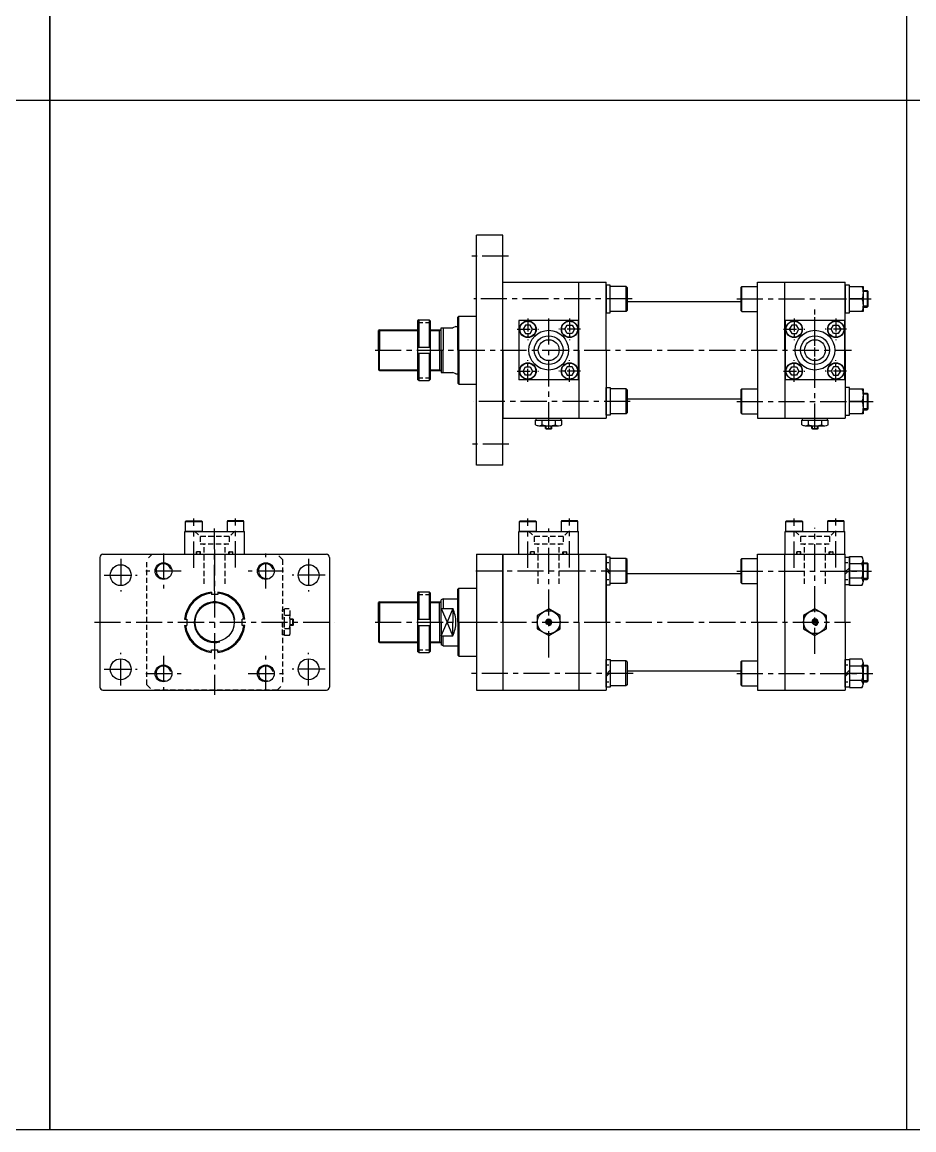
# Model space of a CAD drawing. Extents: x -819 to 9283, y 0 to 5329.
# Drawn here: x 2587 to 3441, y 3208 to 4268 of the extents above; entities that cross this region are included whole.
import ezdxf

# ---------------------------------------------------------------- set-up
doc = ezdxf.new("R2010")
doc.units = 0
doc.header["$LTSCALE"] = 10
doc.header["$MEASUREMENT"] = 0
for name, pattern in [('CENTER', [2, 1.25, -0.25, 0.25, -0.25]), ('CENTERX2', [4, 2.5, -0.5, 0.5, -0.5]), ('HIDDEN', [0.375, 0.25, -0.125]), ('HIDDENX2', [0.75, 0.5, -0.25])]:
    doc.linetypes.add(name, pattern=pattern)
doc.layers.get('0').update_dxf_attribs({"linetype": 'CONTINUOUS'})
doc.layers.get('DEFPOINTS').update_dxf_attribs({"linetype": 'CONTINUOUS'})
for name, color, linetype in [('CEN', 1, 'CENTERX2'), ('CENTER', 1, 'CENTER'), ('DIM', 2, 'CONTINUOUS'), ('HID', 2, 'HIDDENX2'), ('HIDDEN', 2, 'HIDDEN'), ('ML', 7, 'CONTINUOUS')]:
    doc.layers.add(name, color=color, linetype=linetype)

msp = doc.modelspace()

# ---------------------------------------------------------------- linework, layer by layer
for p, q in [((2613, 3208.2), (2613, 5328.6)), ((3434, 3208.2), (3434, 5328.6)), ((2613, 5178.6), (2613, 3208.2)), ((5585.1, 4193.4), (0, 4193.4)), ((3087.9, 3879.6), (3088.4, 3879.1)), ((3087.9, 3879.6), (3093.9, 3879.6)), ((3088.4, 3879.1), (3093.4, 3879.1)), ((3093.9, 3879.6), (3093.4, 3879.1)), ((3342.9, 3879.6), (3343.4, 3879.1)), ((3342.9, 3879.6), (3348.9, 3879.6)), ((3343.4, 3879.1), (3348.4, 3879.1)), ((3348.9, 3879.6), (3348.4, 3879.1)), ((5585.1, 3208.2), (0, 3208.2))]:
    msp.add_line(p, q)
at = {"color": 7, "linetype": 'Continuous'}
for p, q in [((3078.2, 3883.1), (3078.2, 3887.5)), ((3078.2, 3887.5), (3090.9, 3887.5)), ((3078.9, 3889.5), (3102.9, 3889.5)), ((3078.9, 3887.5), (3078.9, 3889.5)), ((3081.4, 3882.1), (3100.4, 3882.1)), ((3084.6, 3883.1), (3084.6, 3887.5)), ((3088.4, 3879.1), (3088.4, 3882.1)), ((3090.9, 3889.5), (3098.4, 3889.5)), ((3090.9, 3887.5), (3103.6, 3887.5)), ((3093.4, 3879.1), (3093.4, 3882.1)), ((3097.3, 3883.1), (3097.3, 3887.5)), ((3102.9, 3887.5), (3102.9, 3889.5)), ((3103.6, 3883.1), (3103.6, 3887.5)), ((3333.2, 3883.1), (3333.2, 3887.5)), ((3333.2, 3887.5), (3345.9, 3887.5)), ((3333.9, 3889.5), (3357.9, 3889.5)), ((3333.9, 3887.5), (3333.9, 3889.5)), ((3336.4, 3882.1), (3355.4, 3882.1)), ((3339.6, 3883.1), (3339.6, 3887.5)), ((3343.4, 3879.1), (3343.4, 3882.1)), ((3345.9, 3889.5), (3353.4, 3889.5)), ((3345.9, 3887.5), (3358.6, 3887.5)), ((3348.4, 3879.1), (3348.4, 3882.1)), ((3352.3, 3883.1), (3352.3, 3887.5)), ((3357.9, 3887.5), (3357.9, 3889.5)), ((3358.6, 3883.1), (3358.6, 3887.5))]:
    msp.add_line(p, q, dxfattribs=at)
at = {"color": 3}
for p, q in [((3087.9, 3879.6), (3087.9, 3882.1)), ((3093.9, 3879.6), (3093.9, 3882.1)), ((3342.9, 3879.6), (3342.9, 3882.1)), ((3348.9, 3879.6), (3348.9, 3882.1))]:
    msp.add_line(p, q, dxfattribs=at)
at = {"color": 7, "linetype": 'Continuous'}
for points in [[(3079.9, 3687.8), (3090.9, 3681.4), (3101.9, 3687.8), (3101.9, 3700.5), (3090.9, 3706.8), (3079.9, 3700.5)], [(3334.9, 3687.8), (3345.9, 3681.5), (3356.9, 3687.8), (3356.9, 3700.5), (3345.9, 3706.9), (3334.9, 3700.5)], [(3090.1, 3695.6), (3089.2, 3694.1), (3090.1, 3692.6), (3091.8, 3692.6), (3092.7, 3694.1), (3091.8, 3695.6)], [(3345.1, 3695.7), (3344.2, 3694.2), (3345.1, 3692.7), (3346.8, 3692.7), (3347.7, 3694.2), (3346.8, 3695.7)]]:
    msp.add_lwpolyline(points, close=True, dxfattribs=at)
for centre, radius in [((3090.9, 3694.1), 11), ((3345.9, 3694.2), 11), ((3090.9, 3694.1), 2.5), ((3345.9, 3694.2), 2.5)]:
    msp.add_circle(centre, radius, dxfattribs=at)
for centre, radius, start, end in [((3081.4, 3887.8), 5.62, 235.6158, 270), ((3081.4, 3887.8), 5.62, 235.6158, 304.3842), ((3090.9, 3903.1), 21, 252.412, 270), ((3090.9, 3903.1), 21, 270, 287.588), ((3100.4, 3887.8), 5.62, 235.6158, 304.3842), ((3336.4, 3887.8), 5.62, 235.6158, 270), ((3336.4, 3887.8), 5.62, 235.6158, 304.3842), ((3345.9, 3903.1), 21, 252.412, 270), ((3345.9, 3903.1), 21, 270, 287.588), ((3355.4, 3887.8), 5.62, 235.6158, 304.3842)]:
    msp.add_arc(centre, radius, start, end, dxfattribs=at)
at = {"layer": 'CEN'}
for p, q in [((3052.3, 4044.5), (3016.4, 4044.5)), ((3170.8, 4003.5), (3019.2, 4003.5)), ((3271, 4003.5), (3399.6, 4003.5)), ((3271, 4003.5), (3399.6, 4003.5)), ((3345.9, 3878.5), (3345.9, 3993.4)), ((3090.9, 3879.8), (3090.9, 3986.1)), ((3345.9, 3922), (3345.9, 3986.1)), ((3345.9, 3954.5), (3345.9, 3954.6)), ((2924.7, 3954.5), (3381, 3954.5)), ((3345.9, 3954.5), (3345.9, 3954.4)), ((3169, 3905.5), (3018.9, 3905.5)), ((3271, 3905.5), (3401.5, 3905.5)), ((3052.8, 3864.5), (3015.3, 3864.5)), ((2751, 3746.3), (2751, 3793.4)), ((2791, 3746.6), (2791, 3793.4)), ((3070.9, 3746.3), (3070.9, 3793.4)), ((3110.9, 3746.6), (3110.9, 3793.4)), ((3325.9, 3746.3), (3325.9, 3793.4)), ((3365.9, 3746.6), (3365.9, 3793.4)), ((2771, 3724.1), (2771, 3783.9)), ((3090.9, 3660.4), (3090.9, 3783.9)), ((3345.9, 3663.7), (3345.9, 3784.5)), ((2771, 3763.7), (2771, 3624.5)), ((2681, 3754.8), (2681, 3723.4)), ((2722, 3760), (2722, 3726.3)), ((2820, 3726.3), (2820, 3760)), ((2861, 3754.8), (2861, 3723.4)), ((2738.9, 3743.1), (2705.2, 3743.1)), ((2836.9, 3743.1), (2803.2, 3743.1)), ((3166, 3743.1), (3017.4, 3743.1)), ((3271, 3743.1), (3399.9, 3743.1)), ((2665.3, 3739.1), (2696.7, 3739.1)), ((2876.7, 3739.1), (2845.3, 3739.1)), ((2655.8, 3694.1), (2885.9, 3694.1)), ((2924.7, 3694.1), (3380, 3694.1)), ((3016.9, 3694.1), (3053, 3694.1)), ((3345.9, 3694.1), (3345.9, 3694.2)), ((3345.9, 3694.1), (3345.9, 3694)), ((2681, 3633.4), (2681, 3664.8)), ((2722, 3662), (2722, 3628.3)), ((2820, 3628.3), (2820, 3662)), ((2861, 3633.4), (2861, 3664.8)), ((2665.3, 3649.1), (2696.7, 3649.1)), ((2876.7, 3649.1), (2845.3, 3649.1)), ((2705.2, 3645.1), (2738.9, 3645.1)), ((2803.2, 3645.1), (2836.9, 3645.1)), ((3171.7, 3645.1), (3017, 3645.1)), ((3271, 3645.1), (3401.4, 3645.1))]:
    msp.add_line(p, q, dxfattribs=at)
at = {"layer": 'CENTER'}
for p, q in [((3392, 4003.5), (3378.8, 4003.5)), ((3070.9, 3984.8), (3070.9, 3964.2)), ((3110.9, 3984.8), (3110.9, 3964.2)), ((3325.9, 3984.8), (3325.9, 3964.2)), ((3365.9, 3984.8), (3365.9, 3964.2)), ((3060.6, 3974.5), (3081.2, 3974.5)), ((3121.2, 3974.5), (3100.6, 3974.5)), ((3315.6, 3974.5), (3336.2, 3974.5)), ((3376.2, 3974.5), (3355.6, 3974.5)), ((3070.9, 3924.2), (3070.9, 3944.8)), ((3110.9, 3924.2), (3110.9, 3944.8)), ((3325.9, 3924.2), (3325.9, 3944.8)), ((3365.9, 3924.2), (3365.9, 3944.8)), ((3060.6, 3934.5), (3081.2, 3934.5)), ((3121.2, 3934.5), (3100.6, 3934.5)), ((3315.6, 3934.5), (3336.2, 3934.5)), ((3376.2, 3934.5), (3355.6, 3934.5)), ((3392, 3905.5), (3378.8, 3905.5)), ((3145.8, 3743.1), (3150, 3743.1)), ((3374.8, 3743.1), (3379, 3743.1)), ((3392, 3743.1), (3378.8, 3743.1)), ((3145.8, 3645.1), (3150, 3645.1)), ((3374.8, 3645.1), (3379, 3645.1)), ((3392, 3645.1), (3378.8, 3645.1))]:
    msp.add_line(p, q, dxfattribs=at)
at = {"layer": 'DEFPOINTS', "color": 0, "linetype": 'ByBlock'}
msp.add_point((2987.9, 3672.6), dxfattribs=at)
at = {"layer": 'DIM'}
for centre in [(3090.9, 3694.1), (3345.9, 3694.2)]:
    msp.add_arc(centre, 3, 270, 180, dxfattribs=at)
at = {"layer": 'HID'}
for p, q in [((2965.4, 3981), (2977.4, 3981)), ((2965.4, 3928), (2977.4, 3928)), ((2752, 3781.1), (2757.2, 3776)), ((2784.9, 3776), (2757.2, 3776)), ((2757.2, 3776), (2757.2, 3769.1)), ((2790, 3781.1), (2784.9, 3776)), ((2784.9, 3776), (2784.9, 3769.1)), ((3071.9, 3781.1), (3077.1, 3776)), ((3104.8, 3776), (3077.1, 3776)), ((3077.1, 3776), (3077.1, 3769.1)), ((3109.9, 3781.1), (3104.8, 3776)), ((3104.8, 3776), (3104.8, 3769.1)), ((3326.9, 3781.1), (3332.1, 3776)), ((3359.8, 3776), (3332.1, 3776)), ((3332.1, 3776), (3332.1, 3769.1)), ((3364.9, 3781.1), (3359.8, 3776)), ((3359.8, 3776), (3359.8, 3769.1)), ((2757.2, 3769.1), (2784.9, 3769.1)), ((2761, 3730.8), (2761, 3769.1)), ((2781, 3730.8), (2781, 3769.1)), ((3077.1, 3769.1), (3104.8, 3769.1)), ((3080.9, 3730.8), (3080.9, 3769.1)), ((3100.9, 3730.8), (3100.9, 3769.1)), ((3332.1, 3769.1), (3359.8, 3769.1)), ((3335.9, 3730.8), (3335.9, 3769.1)), ((3355.9, 3730.8), (3355.9, 3769.1)), ((2706, 3634.2), (2706, 3754.1)), ((2711.1, 3759.1), (2831, 3759.1)), ((2757.5, 3761.5), (2753.5, 3761.5)), ((2753.5, 3759.1), (2753.5, 3761.5)), ((2757.5, 3759.1), (2757.5, 3761.5)), ((2784.5, 3761.5), (2788.5, 3761.5)), ((2784.5, 3759.1), (2784.5, 3761.5)), ((2788.5, 3759.1), (2788.5, 3761.5)), ((2836, 3754.1), (2836, 3634.2)), ((3077.4, 3761.5), (3073.4, 3761.5)), ((3073.4, 3759.1), (3073.4, 3761.5)), ((3077.4, 3759.1), (3077.4, 3761.5)), ((3104.4, 3759.1), (3104.4, 3761.5)), ((3104.4, 3761.5), (3108.4, 3761.5)), ((3108.4, 3759.1), (3108.4, 3761.5)), ((3332.4, 3761.5), (3328.4, 3761.5)), ((3328.4, 3759.1), (3328.4, 3761.5)), ((3332.4, 3759.1), (3332.4, 3761.5)), ((3359.4, 3761.5), (3363.4, 3761.5)), ((3359.4, 3759.1), (3359.4, 3761.5)), ((3363.4, 3759.1), (3363.4, 3761.5)), ((2965.4, 3720.6), (2977.4, 3720.6)), ((2836, 3682.1), (2836, 3706.1)), ((2838, 3706.1), (2836, 3706.1)), ((2842.4, 3706.8), (2838, 3706.8)), ((2838, 3694.1), (2838, 3706.8)), ((2842.4, 3700.5), (2838, 3700.5)), ((2843.4, 3684.6), (2843.4, 3703.6)), ((2838, 3681.4), (2838, 3694.1)), ((2845.9, 3697.1), (2843.4, 3697.1)), ((2846.4, 3696.6), (2843.4, 3696.6)), ((2846.4, 3691.6), (2843.4, 3691.6)), ((2845.9, 3691.1), (2843.4, 3691.1)), ((2845.9, 3691.1), (2845.9, 3697.1)), ((2845.9, 3697.1), (2846.4, 3696.6)), ((2845.9, 3691.1), (2846.4, 3691.6)), ((2846.4, 3691.6), (2846.4, 3696.6)), ((2838, 3682.1), (2836, 3682.1)), ((2842.4, 3687.8), (2838, 3687.8)), ((2842.4, 3681.4), (2838, 3681.4)), ((2965.4, 3667.6), (2977.4, 3667.6)), ((2831, 3629.1), (2711.1, 3629.1))]:
    msp.add_line(p, q, dxfattribs=at)
for centre, radius, start, end in [((2771, 3694.1), 88.4, 132.6847, 137.3153), ((2754.7, 3760.3), 1.2, 90, 270), ((2756.1, 3760.3), 1.2, 270, 90), ((2785.9, 3760.3), 1.2, 90, 270), ((2787.3, 3760.3), 1.2, 270, 90), ((2771, 3694.1), 88.4, 42.6847, 47.3153), ((3074.6, 3760.3), 1.2, 90, 270), ((3076, 3760.3), 1.2, 270, 90), ((3105.8, 3760.3), 1.2, 90, 270), ((3107.2, 3760.3), 1.2, 270, 90), ((3329.6, 3760.3), 1.2, 90, 270), ((3331, 3760.3), 1.2, 270, 90), ((3360.8, 3760.3), 1.2, 90, 270), ((3362.2, 3760.3), 1.2, 270, 90), ((2837.8, 3703.6), 5.62, 325.6158, 34.3842), ((2822.4, 3694.1), 21, 0, 17.588), ((2822.4, 3694.1), 21, 342.412, 0), ((2837.8, 3684.6), 5.62, 325.6158, 34.3842), ((2837.8, 3684.6), 5.62, 325.6158, 0), ((2771, 3694.1), 88.4, 222.6847, 227.3153), ((2771, 3694.1), 88.4, 312.6847, 317.3153)]:
    msp.add_arc(centre, radius, start, end, dxfattribs=at)
at = {"layer": 'HIDDEN'}
for p, q in [((3145.9, 3751.2), (3149.9, 3751.2)), ((3374.9, 3751.2), (3378.9, 3751.2)), ((3145.9, 3735), (3149.9, 3735)), ((3374.9, 3735), (3378.9, 3735)), ((3145.9, 3653.2), (3149.9, 3653.2)), ((3374.9, 3653.2), (3378.9, 3653.2)), ((3145.9, 3637), (3149.9, 3637)), ((3374.9, 3637), (3378.9, 3637))]:
    msp.add_line(p, q, dxfattribs=at)
at = {"layer": 'ML'}
for p, q in [((3046.9, 4064.5), (3021.9, 4064.5)), ((3021.9, 3844.5), (3021.9, 4064.5)), ((3046.9, 3844.5), (3046.9, 4064.5)), ((3046.9, 4019.5), (3145.9, 4019.5)), ((3046.9, 3954.5), (3046.9, 4019.5)), ((3046.9, 4019.5), (3145.9, 4019.5)), ((3119.9, 3954.5), (3119.9, 4019.5)), ((3145.9, 3954.5), (3145.9, 4019.5)), ((3290.9, 3954.5), (3290.9, 4019.5)), ((3290.9, 4019.5), (3374.9, 4019.5)), ((3316.9, 3954.5), (3316.9, 4019.5)), ((3374.9, 3954.5), (3374.9, 4019.5)), ((3149.9, 4016.8), (3145.9, 4016.8)), ((3145.9, 4016.8), (3145.9, 3990.2)), ((3149.9, 3990.2), (3149.9, 4016.8)), ((3165, 4015.5), (3150, 4015.5)), ((3165, 3991.5), (3165, 4015.5)), ((3166, 4014.5), (3165, 4015.5)), ((3166, 4014.5), (3166, 3992.5)), ((3274.9, 4014.5), (3275.9, 4015.5)), ((3274.9, 4014.5), (3274.9, 3992.5)), ((3275.9, 4015.5), (3290.9, 4015.5)), ((3275.9, 3991.5), (3275.9, 4015.5)), ((3378.9, 4016.8), (3374.9, 4016.8)), ((3374.9, 4016.8), (3374.9, 3990.2)), ((3378.9, 3990.2), (3378.9, 4016.8)), ((3391.9, 4011.5), (3395.9, 4011.5)), ((3395.9, 4011.5), (3396.9, 4010.5)), ((3395.9, 4011.5), (3395.9, 3995.5)), ((3396.9, 3996.5), (3396.9, 4010.5)), ((3166, 4001), (3274.9, 4001)), ((3378.9, 4003.5), (3390.8, 4003.5)), ((3003.9, 3986), (3004.9, 3987)), ((3004.9, 3954.5), (3004.9, 3987)), ((3004.9, 3987), (3021.9, 3987)), ((3145.9, 3990.2), (3149.9, 3990.2)), ((3165, 3991.5), (3150, 3991.5)), ((3166, 3992.5), (3165, 3991.5)), ((3274.9, 3992.5), (3275.9, 3991.5)), ((3275.9, 3991.5), (3290.9, 3991.5)), ((3374.9, 3990.2), (3378.9, 3990.2)), ((3391.9, 3995.5), (3395.9, 3995.5)), ((3396.9, 3996.5), (3395.9, 3995.5)), ((2966.4, 3983.5), (2965.4, 3982.5)), ((2965.4, 3982.5), (2965.4, 3926.5)), ((2966.4, 3983.5), (2976.4, 3983.5)), ((2966.4, 3983.5), (2966.4, 3957.5)), ((2976.4, 3983.5), (2977.4, 3982.5)), ((2976.4, 3983.5), (2976.4, 3957.5)), ((2977.4, 3982.5), (2977.4, 3926.5)), ((2987.9, 3954.5), (2987.9, 3976)), ((2987.9, 3976), (2999, 3976)), ((2989.9, 3976), (2989.9, 3954.5)), ((3002, 3977), (2999, 3976)), ((3002, 3977), (3003.9, 3977)), ((3003.9, 3954.5), (3003.9, 3986)), ((3119.4, 3983), (3062.4, 3983)), ((3062.4, 3983), (3062.4, 3926)), ((3119.4, 3926), (3119.4, 3983)), ((3317.4, 3983), (3317.4, 3926)), ((3374.4, 3983), (3317.4, 3983)), ((3374.4, 3926), (3374.4, 3983)), ((2928.7, 3974), (2927.9, 3973.3)), ((2927.9, 3954.5), (2927.9, 3973.3)), ((2928.7, 3974), (2928.7, 3954.5)), ((2928.7, 3974), (2965.4, 3974)), ((2977.4, 3974), (2987.9, 3974)), ((2986.2, 3954.5), (2986.2, 3974)), ((2965.4, 3957.5), (2977.4, 3957.5)), ((2927.9, 3954.5), (2927.9, 3935.8)), ((2928.7, 3935), (2928.7, 3954.5)), ((2965.4, 3951.5), (2977.4, 3951.5)), ((2966.4, 3951.5), (2966.4, 3925.5)), ((2976.4, 3951.5), (2976.4, 3925.5)), ((2986.2, 3954.5), (2986.2, 3935)), ((2987.9, 3954.5), (2987.9, 3933)), ((2989.9, 3933), (2989.9, 3954.5)), ((3003.9, 3954.5), (3003.9, 3923)), ((3004.9, 3954.5), (3004.9, 3922)), ((3046.9, 3954.5), (3046.9, 3889.5)), ((3119.9, 3954.5), (3119.9, 3889.5)), ((3145.9, 3954.5), (3145.9, 3889.5)), ((3290.9, 3954.5), (3290.9, 3889.5)), ((3316.9, 3954.5), (3316.9, 3889.5)), ((3374.9, 3954.5), (3374.9, 3889.5)), ((2928.7, 3935), (2927.9, 3935.8)), ((2928.7, 3935), (2965.4, 3935)), ((2977.4, 3935), (2987.9, 3935)), ((2966.4, 3925.5), (2965.4, 3926.5)), ((2966.4, 3925.5), (2976.4, 3925.5)), ((2976.4, 3925.5), (2977.4, 3926.5)), ((2987.9, 3933), (2999, 3933)), ((3002, 3932), (2999, 3933)), ((3002, 3932), (3003.9, 3932)), ((3002, 3932), (3003.9, 3932)), ((3003.9, 3923), (3004.9, 3922)), ((3119.4, 3926), (3062.4, 3926)), ((3374.4, 3926), (3317.4, 3926)), ((3004.9, 3922), (3021.9, 3922)), ((3145.9, 3918.8), (3149.9, 3918.8)), ((3145.9, 3892.2), (3145.9, 3918.8)), ((3149.9, 3918.8), (3149.9, 3892.2)), ((3165, 3917.5), (3150, 3917.5)), ((3165, 3893.5), (3165, 3917.5)), ((3166, 3916.5), (3165, 3917.5)), ((3166, 3916.5), (3166, 3894.5)), ((3274.9, 3916.5), (3275.9, 3917.5)), ((3274.9, 3916.5), (3274.9, 3894.5)), ((3275.9, 3917.5), (3290.9, 3917.5)), ((3275.9, 3893.5), (3275.9, 3917.5)), ((3378.9, 3918.8), (3374.9, 3918.8)), ((3374.9, 3918.8), (3374.9, 3892.2)), ((3378.9, 3892.2), (3378.9, 3918.8)), ((3391.9, 3913.5), (3395.9, 3913.5)), ((3395.9, 3913.5), (3395.9, 3897.5)), ((3395.9, 3913.5), (3396.9, 3912.5)), ((3396.9, 3898.5), (3396.9, 3912.5)), ((3166, 3908), (3274.9, 3908)), ((3378.9, 3905.5), (3390.8, 3905.5)), ((3149.9, 3892.2), (3145.9, 3892.2)), ((3165, 3893.5), (3150, 3893.5)), ((3166, 3894.5), (3165, 3893.5)), ((3274.9, 3894.5), (3275.9, 3893.5)), ((3275.9, 3893.5), (3290.9, 3893.5)), ((3374.9, 3892.2), (3378.9, 3892.2)), ((3391.9, 3897.5), (3395.9, 3897.5)), ((3396.9, 3898.5), (3395.9, 3897.5)), ((3046.9, 3889.5), (3145.9, 3889.5)), ((3046.9, 3889.5), (3145.9, 3889.5)), ((3290.9, 3889.5), (3374.9, 3889.5)), ((3046.9, 3844.5), (3021.9, 3844.5)), ((2743, 3790.5), (2743.4, 3791.1)), ((2743, 3790.5), (2759, 3790.5)), ((2743, 3781.1), (2743, 3790.5)), ((2743.4, 3791.1), (2758.7, 3791.1)), ((2758.7, 3791.1), (2759, 3790.5)), ((2759, 3790.5), (2759, 3781.1)), ((2783.4, 3791.1), (2783, 3790.5)), ((2799, 3790.5), (2783, 3790.5)), ((2783, 3790.5), (2783, 3781.1)), ((2798.7, 3791.1), (2783.4, 3791.1)), ((2799, 3790.5), (2798.7, 3791.1)), ((2799, 3781.1), (2799, 3790.5)), ((3062.9, 3790.5), (3063.3, 3791.1)), ((3062.9, 3781.1), (3062.9, 3790.5)), ((3062.9, 3790.5), (3078.9, 3790.5)), ((3063.3, 3791.1), (3078.6, 3791.1)), ((3078.6, 3791.1), (3078.9, 3790.5)), ((3078.9, 3790.5), (3078.9, 3781.1)), ((3103.3, 3791.1), (3102.9, 3790.5)), ((3118.9, 3790.5), (3102.9, 3790.5)), ((3102.9, 3790.5), (3102.9, 3781.1)), ((3118.6, 3791.1), (3103.3, 3791.1)), ((3118.9, 3790.5), (3118.6, 3791.1)), ((3118.9, 3781.1), (3118.9, 3790.5)), ((3317.9, 3790.5), (3318.3, 3791.1)), ((3317.9, 3790.5), (3333.9, 3790.5)), ((3317.9, 3781.1), (3317.9, 3790.5)), ((3318.3, 3791.1), (3333.6, 3791.1)), ((3333.6, 3791.1), (3333.9, 3790.5)), ((3333.9, 3790.5), (3333.9, 3781.1)), ((3358.3, 3791.1), (3357.9, 3790.5)), ((3373.9, 3790.5), (3357.9, 3790.5)), ((3357.9, 3790.5), (3357.9, 3781.1)), ((3373.6, 3791.1), (3358.3, 3791.1)), ((3373.9, 3790.5), (3373.6, 3791.1)), ((3373.9, 3781.1), (3373.9, 3790.5)), ((2742.5, 3781.1), (2799.5, 3781.1)), ((2742.5, 3759.1), (2742.5, 3781.1)), ((2759, 3781.1), (2743, 3781.1)), ((2799.5, 3759.1), (2799.5, 3781.1)), ((3062.4, 3781.1), (3119.4, 3781.1)), ((3062.4, 3759.1), (3062.4, 3781.1)), ((3078.9, 3781.1), (3062.9, 3781.1)), ((3119.4, 3759.1), (3119.4, 3781.1)), ((3317.4, 3781.1), (3374.4, 3781.1)), ((3317.4, 3759.1), (3317.4, 3781.1)), ((3333.9, 3781.1), (3317.9, 3781.1)), ((3374.4, 3759.1), (3374.4, 3781.1)), ((2661, 3756.1), (2661, 3632.1)), ((2664, 3759.1), (2878, 3759.1)), ((2881, 3756.1), (2881, 3632.1)), ((3021.9, 3759.1), (3145.9, 3759.1)), ((3021.9, 3759.1), (3021.9, 3629.1)), ((3021.9, 3759.1), (3046.9, 3759.1)), ((3046.9, 3694.1), (3046.9, 3759.1)), ((3046.9, 3759.1), (3046.9, 3629.1)), ((3119.9, 3694.1), (3119.9, 3759.1)), ((3145.9, 3694.1), (3145.9, 3759.1)), ((3145.9, 3755.1), (3145.9, 3633.1)), ((3164.9, 3755.1), (3149.9, 3755.1)), ((3164.9, 3755.1), (3164.9, 3731.1)), ((3165.9, 3754.1), (3164.9, 3755.1)), ((3165.9, 3732.1), (3165.9, 3754.1)), ((3274.9, 3754.1), (3275.9, 3755.1)), ((3274.9, 3754.1), (3274.9, 3732.1)), ((3275.9, 3755.1), (3290.9, 3755.1)), ((3275.9, 3731.1), (3275.9, 3755.1)), ((3290.9, 3694.1), (3290.9, 3759.1)), ((3290.9, 3759.1), (3374.9, 3759.1)), ((3316.9, 3694.1), (3316.9, 3759.1)), ((3374.9, 3694.1), (3374.9, 3759.1)), ((3378.9, 3757), (3390.8, 3757)), ((3378.9, 3729.3), (3378.9, 3757)), ((3391.9, 3753.5), (3391.9, 3732.7)), ((3145.9, 3746.2), (3149.9, 3742.2)), ((3145.9, 3744), (3149.9, 3740)), ((3374.9, 3742.2), (3378.9, 3746.2)), ((3374.9, 3740), (3378.9, 3744)), ((3390.8, 3750), (3378.9, 3750)), ((3391.9, 3751.1), (3395.9, 3751.1)), ((3395.9, 3751.1), (3396.9, 3750.1)), ((3395.9, 3751.1), (3395.9, 3735.1)), ((3396.9, 3736.1), (3396.9, 3750.1)), ((3165.9, 3732.1), (3164.9, 3731.1)), ((3165.9, 3740.6), (3274.9, 3740.6)), ((3274.9, 3732.1), (3275.9, 3731.1)), ((3390.8, 3736.2), (3378.9, 3736.2)), ((3391.9, 3735.1), (3395.9, 3735.1)), ((3396.9, 3736.1), (3395.9, 3735.1)), ((2768, 3723), (2768, 3720.6)), ((2774, 3723), (2774, 3720.6)), ((2966.4, 3723.1), (2965.4, 3722.1)), ((2965.4, 3722.1), (2965.4, 3666.1)), ((2966.4, 3723.1), (2976.4, 3723.1)), ((2966.4, 3723.1), (2966.4, 3697.1)), ((2976.4, 3723.1), (2977.4, 3722.1)), ((2976.4, 3723.1), (2976.4, 3697.1)), ((2977.4, 3722.1), (2977.4, 3666.1)), ((3003.9, 3725.6), (3004.9, 3726.6)), ((3003.9, 3694.1), (3003.9, 3725.6)), ((3004.9, 3694.1), (3004.9, 3726.6)), ((3004.9, 3726.6), (3021.9, 3726.6)), ((3164.9, 3731.1), (3149.9, 3731.1)), ((3275.9, 3731.1), (3290.9, 3731.1)), ((3390.8, 3729.3), (3378.9, 3729.3)), ((2774, 3720.6), (2768, 3720.6)), ((2928.7, 3713.6), (2927.9, 3712.9)), ((2927.9, 3694.1), (2927.9, 3712.9)), ((2928.7, 3713.6), (2965.4, 3713.6)), ((2928.7, 3713.6), (2928.7, 3694.1)), ((2977.4, 3713.6), (2987.9, 3713.6)), ((2986.2, 3694.1), (2986.2, 3713.6)), ((2989.9, 3716.6), (2987.9, 3715.6)), ((2987.9, 3694.1), (2987.9, 3715.6)), ((2989.9, 3716.6), (2989.9, 3707.2)), ((2989.9, 3716.6), (3003.9, 3716.6)), ((2987.9, 3707.2), (2999, 3707.2)), ((2999, 3707.2), (2999, 3694.1)), ((2742.2, 3697.1), (2744.5, 3697.1)), ((2742.2, 3691.1), (2744.5, 3691.1)), ((2744.5, 3697.1), (2744.5, 3691.1)), ((2799.9, 3697.1), (2797.5, 3697.1)), ((2797.5, 3691.1), (2797.5, 3697.1)), ((2799.9, 3691.1), (2797.5, 3691.1)), ((2927.9, 3694.1), (2927.9, 3675.4)), ((2928.7, 3674.6), (2928.7, 3694.1)), ((2965.4, 3697.1), (2977.4, 3697.1)), ((2965.4, 3691.1), (2977.4, 3691.1)), ((2966.4, 3691.1), (2966.4, 3665.1)), ((2976.4, 3691.1), (2976.4, 3665.1)), ((2986.2, 3694.1), (2986.2, 3674.6)), ((2987.9, 3694.1), (2987.9, 3672.6)), ((2999, 3681), (2999, 3694.1)), ((3003.9, 3694.1), (3003.9, 3662.6)), ((3004.9, 3694.1), (3004.9, 3661.6)), ((3046.9, 3694.1), (3046.9, 3629.1)), ((3119.9, 3694.1), (3119.9, 3629.1)), ((3145.9, 3694.1), (3145.9, 3629.1)), ((3290.9, 3694.1), (3290.9, 3629.1)), ((3316.9, 3694.1), (3316.9, 3629.1)), ((3374.9, 3694.1), (3374.9, 3629.1)), ((2987.9, 3681), (2999, 3681)), ((2989.9, 3671.6), (2989.9, 3681)), ((2928.7, 3674.6), (2927.9, 3675.4)), ((2928.7, 3674.6), (2965.4, 3674.6)), ((2977.4, 3674.6), (2987.9, 3674.6)), ((2989.9, 3671.6), (2987.9, 3672.6)), ((2989.9, 3671.6), (3003.9, 3671.6)), ((2768, 3665.3), (2768, 3667.6)), ((2768, 3667.6), (2774, 3667.6)), ((2774, 3665.3), (2774, 3667.6)), ((2774, 3666.3), (2774, 3665.3)), ((2966.4, 3665.1), (2965.4, 3666.1)), ((2966.4, 3665.1), (2976.4, 3665.1)), ((2976.4, 3665.1), (2977.4, 3666.1)), ((3003.9, 3662.6), (3004.9, 3661.6)), ((3004.9, 3661.6), (3021.9, 3661.6)), ((3378.9, 3659), (3390.8, 3659)), ((3145.9, 3644.2), (3149.9, 3648.2)), ((3164.9, 3657.1), (3149.9, 3657.1)), ((3164.9, 3633.1), (3164.9, 3657.1)), ((3165.9, 3656.1), (3164.9, 3657.1)), ((3165.9, 3656.1), (3165.9, 3634.1)), ((3166, 3647.6), (3274.9, 3647.6)), ((3274.9, 3656.1), (3275.9, 3657.1)), ((3274.9, 3656.1), (3274.9, 3634.1)), ((3275.9, 3657.1), (3290.9, 3657.1)), ((3275.9, 3633.1), (3275.9, 3657.1)), ((3374.9, 3644.2), (3378.9, 3648.2)), ((3390.8, 3652), (3378.9, 3652)), ((3391.9, 3655.5), (3391.9, 3634.7)), ((3391.9, 3653.1), (3395.9, 3653.1)), ((3395.9, 3653.1), (3395.9, 3637.1)), ((3395.9, 3653.1), (3396.9, 3652.1)), ((3396.9, 3638.1), (3396.9, 3652.1)), ((3145.9, 3642), (3149.9, 3646)), ((3374.9, 3642), (3378.9, 3646)), ((3390.8, 3638.2), (3378.9, 3638.2)), ((3391.9, 3637.1), (3395.9, 3637.1)), ((3396.9, 3638.1), (3395.9, 3637.1)), ((2664, 3629.1), (2878, 3629.1)), ((3021.9, 3629.1), (3145.9, 3629.1)), ((3021.9, 3629.1), (3046.9, 3629.1)), ((3164.9, 3633.1), (3149.9, 3633.1)), ((3165.9, 3634.1), (3164.9, 3633.1)), ((3274.9, 3634.1), (3275.9, 3633.1)), ((3275.9, 3633.1), (3290.9, 3633.1)), ((3290.9, 3629.1), (3374.9, 3629.1)), ((3390.8, 3631.3), (3378.9, 3631.3))]:
    msp.add_line(p, q, dxfattribs=at)
at = {"layer": 'ML', "color": 2}
for p, q in [((3396.9, 4010.5), (3391.9, 4010.5)), ((3396.9, 3996.5), (3391.9, 3996.5)), ((2927.9, 3973.3), (2965.4, 3973.3)), ((2977.4, 3973.3), (2986.2, 3973.3)), ((2986.2, 3973.3), (2987.5, 3974)), ((2927.9, 3935.8), (2965.4, 3935.8)), ((2977.4, 3935.8), (2986.2, 3935.8)), ((2986.2, 3935.8), (2987.5, 3935)), ((2986.2, 3935.8), (2987.5, 3935)), ((3396.9, 3912.5), (3391.9, 3912.5)), ((3396.9, 3898.5), (3391.9, 3898.5)), ((3396.9, 3750.1), (3391.9, 3750.1)), ((3396.9, 3736.1), (3391.9, 3736.1)), ((2927.9, 3712.9), (2965.4, 3712.9)), ((2977.4, 3712.9), (2986.2, 3712.9)), ((2986.2, 3712.9), (2987.5, 3713.6)), ((2987.9, 3707.2), (2993.5, 3694.1)), ((2999, 3707.2), (2993.5, 3694.1)), ((2987.9, 3681), (2993.5, 3694.1)), ((2999, 3681), (2993.5, 3694.1)), ((2927.9, 3675.4), (2965.4, 3675.4)), ((2977.4, 3675.4), (2986.2, 3675.4)), ((2986.2, 3675.4), (2987.5, 3674.6)), ((3396.9, 3652.1), (3391.9, 3652.1)), ((3396.9, 3638.1), (3391.9, 3638.1))]:
    msp.add_line(p, q, dxfattribs=at)
at = {"layer": 'ML'}
for points in [[(3378.9, 4015.5), (3391.9, 4015.5), (3391.9, 3991.5), (3378.9, 3991.5)], [(3378.9, 3917.5), (3391.9, 3917.5), (3391.9, 3893.5), (3378.9, 3893.5)]]:
    msp.add_lwpolyline(points, close=True, dxfattribs=at)
for points in [[(3390.8, 4015.5, -0.178633), (3390.8, 4003.5, -0.178633), (3390.8, 3991.5)], [(3390.8, 3917.5, -0.178633), (3390.8, 3905.5, -0.178633), (3390.8, 3893.5)]]:
    msp.add_lwpolyline(points, format="xyb", dxfattribs=at)
for points in [[(3068.6, 3970.5), (3073.2, 3970.5), (3075.5, 3974.5), (3073.2, 3978.5), (3068.6, 3978.5), (3066.3, 3974.5), (3068.6, 3970.5)], [(3113.2, 3970.5), (3108.6, 3970.5), (3106.3, 3974.5), (3108.6, 3978.5), (3113.2, 3978.5), (3115.5, 3974.5), (3113.2, 3970.5)], [(3323.6, 3970.5), (3328.2, 3970.5), (3330.5, 3974.5), (3328.2, 3978.5), (3323.6, 3978.5), (3321.3, 3974.5), (3323.6, 3970.5)], [(3368.2, 3970.5), (3363.6, 3970.5), (3361.3, 3974.5), (3363.6, 3978.5), (3368.2, 3978.5), (3370.5, 3974.5), (3368.2, 3970.5)], [(3068.6, 3938.5), (3073.2, 3938.5), (3075.5, 3934.5), (3073.2, 3930.5), (3068.6, 3930.5), (3066.3, 3934.5), (3068.6, 3938.5)], [(3113.2, 3938.5), (3108.6, 3938.5), (3106.3, 3934.5), (3108.6, 3930.5), (3113.2, 3930.5), (3115.5, 3934.5), (3113.2, 3938.5)], [(3323.6, 3938.5), (3328.2, 3938.5), (3330.5, 3934.5), (3328.2, 3930.5), (3323.6, 3930.5), (3321.3, 3934.5), (3323.6, 3938.5)], [(3368.2, 3938.5), (3363.6, 3938.5), (3361.3, 3934.5), (3363.6, 3930.5), (3368.2, 3930.5), (3370.5, 3934.5), (3368.2, 3938.5)], [(3145.9, 3729.8), (3149.9, 3729.8), (3149.9, 3756.4), (3145.9, 3756.4), (3145.9, 3729.8)], [(3374.9, 3756.4), (3378.9, 3756.4), (3378.9, 3729.8), (3374.9, 3729.8), (3374.9, 3756.4)], [(3145.9, 3658.4), (3149.9, 3658.4), (3149.9, 3631.8), (3145.9, 3631.8), (3145.9, 3658.4)], [(3374.9, 3658.4), (3378.9, 3658.4), (3378.9, 3631.8), (3374.9, 3631.8), (3374.9, 3658.4)]]:
    msp.add_lwpolyline(points, dxfattribs=at)
for centre, radius in [((3070.9, 3974.5), 8), ((3070.9, 3974.5), 7.65), ((3110.9, 3974.5), 8), ((3110.9, 3974.5), 7.65), ((3325.9, 3974.5), 8), ((3325.9, 3974.5), 7.65), ((3365.9, 3974.5), 8), ((3365.9, 3974.5), 7.65), ((3090.9, 3954.5), 19), ((3090.9, 3954.5), 13.8), ((3345.9, 3954.5), 19), ((3345.9, 3954.5), 13.8), ((3090.9, 3954.5), 10), ((3345.9, 3954.5), 10), ((3070.9, 3934.5), 8), ((3070.9, 3934.5), 7.65), ((3110.9, 3934.5), 8), ((3110.9, 3934.5), 7.65), ((3325.9, 3934.5), 8), ((3325.9, 3934.5), 7.65), ((3365.9, 3934.5), 8), ((3365.9, 3934.5), 7.65), ((2681, 3739.1), 10), ((2722, 3743.1), 8), ((2820, 3743.1), 8), ((2861, 3739.1), 10), ((2771, 3694.1), 18.8), ((2681, 3649.1), 10), ((2861, 3649.1), 10), ((2722, 3645.1), 8), ((2820, 3645.1), 8)]:
    msp.add_circle(centre, radius, dxfattribs=at)
for centre, radius, start, end in [((2664, 3756.1), 3, 90, 180), ((2878, 3756.1), 3, 0, 90), ((3385.8, 3753.5), 6.13, 325.6158, 34.3842), ((3369, 3743.1), 22.9, 342.412, 17.588), ((3385.8, 3732.7), 6.13, 325.6158, 34.3842), ((2771, 3694.1), 29, 95.9378, 174.0622), ((2771, 3694.1), 28, 96.1506, 173.8494), ((2771, 3694.1), 29, 5.9378, 84.0622), ((2771, 3694.1), 28, 6.1506, 83.8494), ((2971.8, 3694.1), 30.2, 0, 25.7665), ((2771, 3694.1), 29, 185.9378, 264.0622), ((2771, 3694.1), 28, 186.1506, 263.8494), ((2771, 3694.1), 28, 276.1506, 353.8494), ((2771, 3694.1), 29, 275.9378, 354.0622), ((2971.8, 3694.1), 30.2, 334.2335, 0), ((3385.8, 3655.5), 6.13, 325.6158, 34.3842), ((3369, 3645.1), 22.9, 342.412, 17.588), ((3385.8, 3634.7), 6.13, 325.6158, 34.3842), ((2664, 3632.1), 3, 180, 270), ((2878, 3632.1), 3, 270, 0)]:
    msp.add_arc(centre, radius, start, end, dxfattribs=at)
at = {"layer": 'ML', "color": 2}
for centre, radius, start, end in [((2722, 3743.1), 7, 14.9954, 282.3646), ((2820, 3743.1), 7, 14.9954, 282.3646), ((2771, 3694.1), 19.5, 7.8451, 284.9316), ((2722, 3645.1), 7, 14.9954, 282.3646), ((2820, 3645.1), 7, 14.9954, 282.3646)]:
    msp.add_arc(centre, radius, start, end, dxfattribs=at)

doc.saveas('drawing.dxf')
